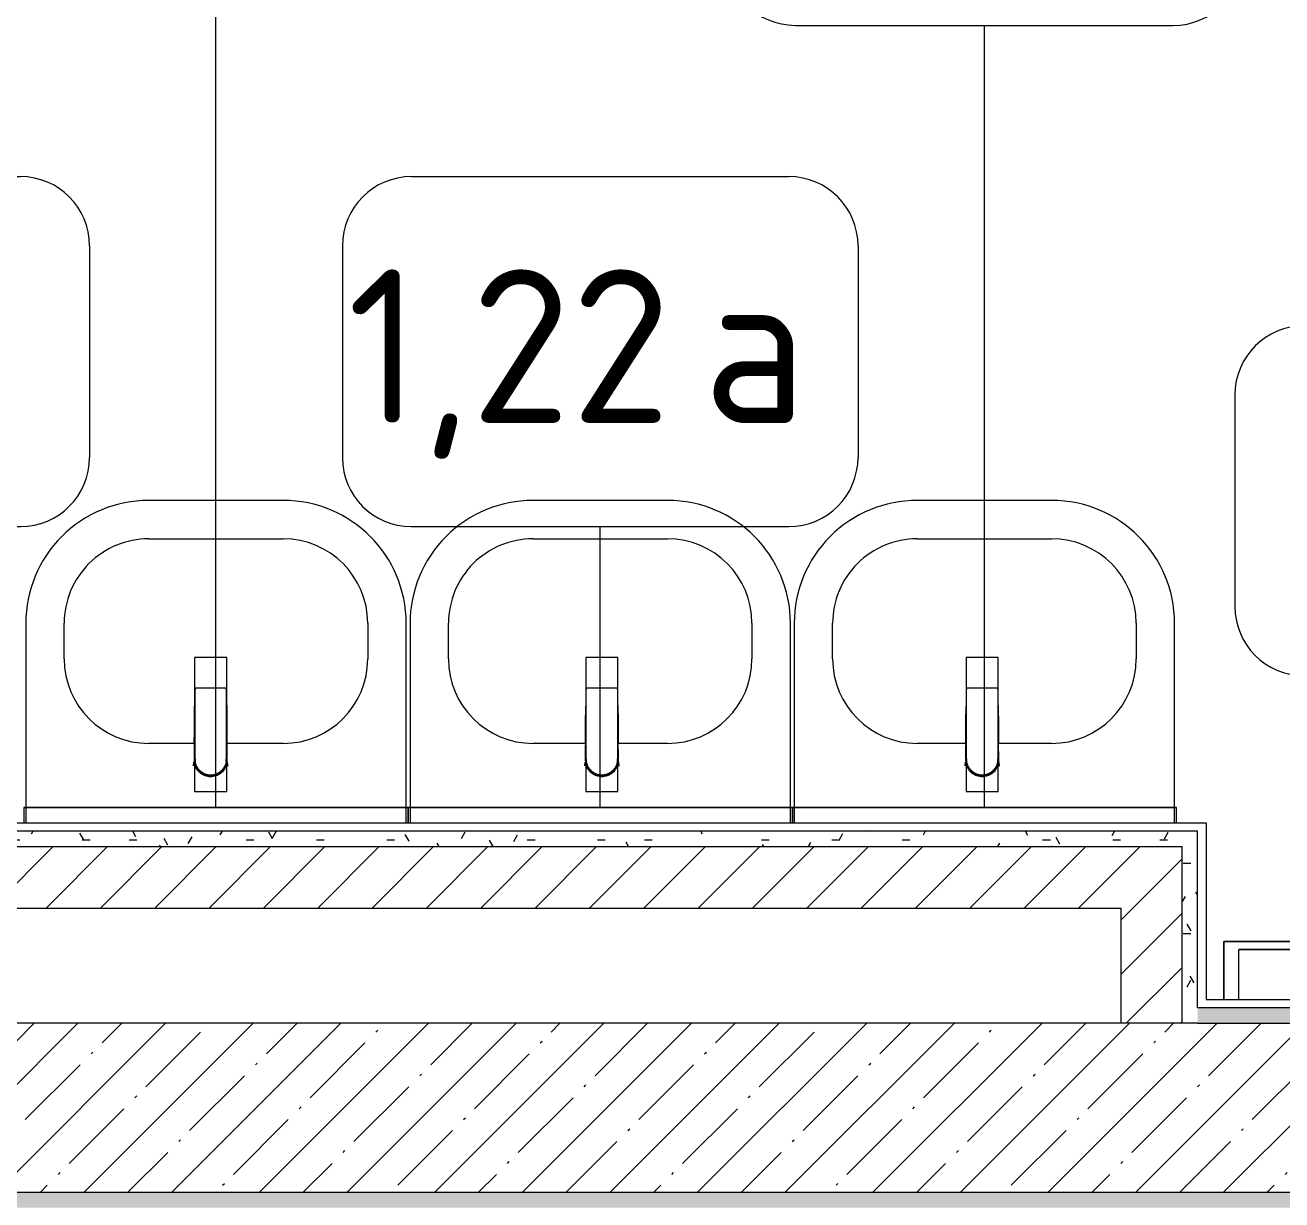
# Model space of a CAD drawing. Header units: millimetres. Extents: x 957 to 67880, y -2706 to 27400.
# Drawn here: x 56605 to 58240, y 5170 to 6700 of the extents above; entities that cross this region are included whole.
import ezdxf

# ---------------------------------------------------------------- set-up
doc = ezdxf.new("R2010")
doc.units = ezdxf.units.MM
for name, color, linetype, lineweight in [('0-1', 7, 'Continuous', 9), ('A-WALL', 7, 'Continuous', 9), ('I-FURN-IDEN', 7, 'Continuous', 9), ('I-WALL', 7, 'Continuous', 9)]:
    doc.layers.add(name, color=color, linetype=linetype, lineweight=lineweight)
for name, color, linetype, lineweight, true_color in [('A-WALL-1', 9, 'Continuous', 9, 0x808080), ('I-FURN-1', 9, 'Continuous', 9, 0x808080), ('P-SANR-FIXT-1', 9, 'Continuous', 13, 0x808080)]:
    doc.layers.add(name, color=color, linetype=linetype, lineweight=lineweight, true_color=true_color)
doc.styles.add('GOST Common_4', font='GOST_Common.ttf', dxfattribs={"height": 200})
pattern_1 = [(45, (-57529.54, 0), (-35.35534, 35.35534), [])]
pattern_2 = [(0, (-57529.542, 0), (121.92, 30.48), [10.058, -81.382, 10.058, -81.382, -487.68]), (0, (-57529.542, 0), (121.92, 30.48), [-182.88, 10.058, -172.822, 10.058, -81.382, -213.36]), (0, (-57529.542, 0), (121.92, 30.48), [-457.2, 10.058, -50.902, 10.058, -142.342]), (120, (-57483.822, 15.24), (-87.356454, 90.345817), [10.058, -81.382, 10.058, -81.382, -487.68]), (120, (-57483.822, 15.24), (-87.356454, 90.345817), [-182.88, 10.058, -172.822, 10.058, -81.382, -213.36]), (120, (-57483.822, 15.24), (-87.356454, 90.345817), [-457.2, 10.058, -50.902, 10.058, -142.342]), (240, (-57468.582, 76.2), (-34.563546, -120.825817), [10.058, -81.382, 10.058, -81.382, -487.68]), (240, (-57468.582, 76.2), (-34.563546, -120.825817), [-182.88, 10.058, -172.822, 10.058, -81.382, -213.36]), (240, (-57468.582, 76.2), (-34.563546, -120.825817), [-457.2, 10.058, -50.902, 10.058, -142.342])]

# ---------------------------------------------------------------- blocks, each defined once
blk = doc.blocks.new('Вешалка - 1_25-26509708-План расстановки мебели и оборудования 3 этажа в осях 23-33')
at = {"layer": 'I-FURN-1'}
for p, q in [((350, 55), (-350, 55)), ((-350, 55), (-350, -20.6)), ((-350, -20.6), (-350, 55)), ((-350, 55), (349.6, 55)), ((350, -20.6), (350, 55)), ((350, 55), (350, -20.6)), ((-330.4, -20.6), (-330.4, 44.4)), ((-330.4, -20.6), (-330.4, 44.4)), ((-330.4, 44.4), (330.2, 44.4)), ((330.2, 44.4), (-330.4, 44.4)), ((330.2, 44.4), (330.2, -20.6)), ((330.2, -20.6), (330.2, 44.4))]:
    blk.add_line(p, q, dxfattribs=at)
blk = doc.blocks.new('зеркало круглое500д - 1_22а зеркало круглое d500-30453653-План расстановки мебели и оборудования 3 этажа в осях 23-33')
at = {"layer": 'I-FURN-1'}
for p, q in [((-250, 0), (-250, -20)), ((250, -20), (250, 0)), ((-250, -20), (250, -20)), ((250, -20), (-250, -20))]:
    blk.add_line(p, q, dxfattribs=at)
blk = doc.blocks.new('зеркало круглое500д - 1_22а зеркало круглое d500-V172-План расстановки мебели и оборудования 3 этажа в осях 23-33')
at = {"layer": 'I-FURN-1'}
for p, q in [((-250, 0), (-250, -20)), ((250, -20), (250, 0)), ((-250, -20), (250, -20)), ((250, -20), (-250, -20))]:
    blk.add_line(p, q, dxfattribs=at)
blk = doc.blocks.new('Раковина Roca Debba 50x42 - гибкая подводка_ 640х550х165 PN6_3_ ХВ_ГВ накидная гайка BP DN15_ К-гл_кон_ П DN 50-30803987-План расстановки мебели и оборудования 3 этажа в осях 23-33')
at = {"layer": 'P-SANR-FIXT-1'}
for p, q in [((-255, -0.2), (-255, -20.2)), ((240, -20.2), (240, -0.2)), ((-255, -20.2), (-255, -260)), ((240, -260), (240, -20.2)), ((-95, -103.6), (-25.6, -103.6)), ((16.4, -103.6), (80, -103.6)), ((-205, -260), (-205, -213.6)), ((190, -213.6), (190, -260)), ((80, -370), (-95, -370)), ((-95, -420), (80, -420))]:
    blk.add_line(p, q, dxfattribs=at)
for centre, radius, start, end in [((-95, -213.6), 110, 90, 180), ((80, -213.6), 110, 0, 90), ((-95, -260), 160, 180, 270), ((-95, -260), 110, 180, 270), ((80, -260), 160, 270, 0), ((80, -260), 110, 270, 0)]:
    blk.add_arc(centre, radius, start, end, dxfattribs=at)
blk = doc.blocks.new('Раковина Roca Debba 50x42 - гибкая подводка_ 640х550х165 PN6_3_ ХВ_ГВ накидная гайка BP DN15_ К-гл_кон_ П DN 50-V222-План расстановки мебели и оборудования 3 этажа в осях 23-33')
at = {"layer": 'P-SANR-FIXT-1'}
for p, q in [((-255, -0.2), (-255, -20.2)), ((240, -20.2), (240, -0.2)), ((-255, -20.2), (-255, -260)), ((240, -260), (240, -20.2)), ((-95, -103.6), (-30.6, -103.6)), ((11.4, -103.6), (80, -103.6)), ((-205, -260), (-205, -213.6)), ((190, -213.6), (190, -260)), ((80, -370), (-95, -370)), ((-95, -420), (80, -420))]:
    blk.add_line(p, q, dxfattribs=at)
for centre, radius, start, end in [((-95, -213.6), 110, 90, 180), ((80, -213.6), 110, 0, 90), ((-95, -260), 160, 180, 270), ((-95, -260), 110, 180, 270), ((80, -260), 160, 270, 0), ((80, -260), 110, 270, 0)]:
    blk.add_arc(centre, radius, start, end, dxfattribs=at)
blk = doc.blocks.new('Раковина Roca Debba 50x42 - гибкая подводка_ 640х550х165 PN6_3_ ХВ_ГВ накидная гайка BP DN15_ К-гл_кон_ П DN 50-V223-План расстановки мебели и оборудования 3 этажа в осях 23-33')
at = {"layer": 'P-SANR-FIXT-1'}
for p, q in [((-255, -0.2), (-255, -20.2)), ((240, -20.2), (240, -0.2)), ((-255, -20.2), (-255, -260)), ((240, -260), (240, -20.2)), ((-95, -103.6), (-21.6, -103.6)), ((20.9, -103.6), (80, -103.6)), ((-205, -260), (-205, -213.6)), ((190, -213.6), (190, -260)), ((80, -370), (-95, -370)), ((-95, -420), (80, -420))]:
    blk.add_line(p, q, dxfattribs=at)
for centre, radius, start, end in [((-95, -213.6), 110, 90, 180), ((80, -213.6), 110, 0, 90), ((-95, -260), 160, 180, 270), ((-95, -260), 110, 180, 270), ((80, -260), 160, 270, 0), ((80, -260), 110, 270, 0)]:
    blk.add_arc(centre, radius, start, end, dxfattribs=at)
blk = doc.blocks.new('смеситель для раковины - Default-V225-План расстановки мебели и оборудования 3 этажа в осях 23-33')
at = {"layer": '0-1'}
for p, q in [((21, 151.6), (-21, 151.6)), ((20.3, 111.8), (-20.3, 111.8)), ((-20.7, 17.2), (-20.7, 16.7)), ((-20.3, 19.4), (-20.3, 15.8)), ((20.3, 15.8), (20.3, 19.4)), ((20.8, 16.7), (20.8, 17.2)), ((-22.2, 10.7), (-21.7, 15.4)), ((21.7, 15.4), (22.2, 10))]:
    blk.add_line(p, q, dxfattribs=at)
at = {"layer": '0-1', "flags": 128}
for points in [[(-21, 151.3), (-21, 147.9), (-21, 145.7), (-21, 145.2), (-21, 144.9), (-21, 144.8), (-21, 144.7), (-21, 144.7)], [(21, 89.1), (21, 88.6), (21, 88.3), (21, 88.3)]]:
    blk.add_lwpolyline(points, dxfattribs=at)
at = {"layer": 'P-SANR-FIXT-1'}
for p, q in [((21, 151.6), (-21, 151.6)), ((-21, 151.6), (-21, -23)), ((21, -23), (21, 151.6)), ((-20.3, 111.8), (-20.3, 111.8)), ((-20.3, 111.8), (-20.3, 109.7)), ((20.3, 109.7), (20.3, 111.8)), ((20.3, 111.8), (20.3, 111.8)), ((21.3, 15.1), (21.1, 17.1)), ((21.1, 17.1), (21.3, 15.1)), ((-21, -23), (21, -23))]:
    blk.add_line(p, q, dxfattribs=at)
at = {"layer": 'P-SANR-FIXT-1', "flags": 128}
for points in [[(-21, 144), (-21, 91), (-21, 37.9)], [(21, 37.9), (21, 91), (21, 144)], [(-20.3, 19.4), (-20.3, 60.2), (-20.3, 109.7)], [(20.3, 109.7), (20.3, 60.2), (20.3, 19.4)], [(21, 17.1), (21, 22.3), (21, 27.5), (21, 32.7), (21, 37.9)], [(-20.3, 15.8), (-20.3, 17.1), (-20.3, 18.4)], [(20.3, 18.4), (20.3, 17.1), (20.3, 15.8)], [(21, 15.1), (21, 15.6), (21, 16.1), (21, 16.6), (21, 17.1)]]:
    blk.add_lwpolyline(points, dxfattribs=at)
at = {"layer": 'P-SANR-FIXT-1'}
for centre, major_axis, ratio, start_param, end_param in [((-9809.3, 72.1), (-9788.3, 0.5), 0.986286, 3.135948, 3.138103), ((0, 17.2), (20.8, 0), 0.98634, 3.060685, 3.141593), ((0, 17.2), (20.8, 0), 0.98634, 3.141593, 3.395551), ((0, 17.2), (-20.8, 0), 0.98634, 2.887544, 3.141593), ((0, 17.2), (20.8, 0), 0.98634, 0, 0.080911), ((0, 17.2), (20.8, 0), 0.98634, 3.707105, 3.769911), ((0, 17.2), (20.8, 0), 0.98634, 5.654867, 5.717635), ((0, 17.2), (20.8, 0), 0.98634, 4.154533, 5.270098)]:
    blk.add_ellipse(centre, major_axis=major_axis, ratio=ratio, start_param=start_param, end_param=end_param, dxfattribs=at)
for points, knots in [([(-21, 151.6), (-21, 151.7), (-21, 151.5), (-21, 150.5), (-21, 148.7), (-21, 146.9), (-21, 145.2), (-21, 144.4), (-21, 144)], [0.4444444, 0.4444444, 0.4444444, 0.4444444, 0.5555556, 0.6666667, 0.7777778, 0.8888889, 0.9444444, 1, 1, 1, 1]), ([(21, 144), (21, 144.4), (21, 145.2), (21, 146.9), (21, 148.7), (21, 150.5), (21, 151.5), (21, 151.7), (21, 151.6)], [0, 0, 0, 0, 0.0555556, 0.1111111, 0.2222222, 0.3333333, 0.4444444, 0.5555556, 0.5555556, 0.5555556, 0.5555556]), ([(-21.3, 38.9), (-21.3, 39.6), (-21.2, 41.1), (-21.2, 44.2), (-21.2, 48.8), (-21.1, 54.3), (-21.1, 59.3), (-21.1, 63.2), (-21.1, 66.1), (-21.1, 68.8), (-21.1, 72.5), (-21, 78.9), (-21, 84.5), (-21, 88.1)], [0.5862751, 0.5862751, 0.5862751, 0.5862751, 0.625, 0.6666667, 0.7083333, 0.75, 0.7916667, 0.8125, 0.8333333, 0.8541667, 0.875, 0.9166667, 1, 1, 1, 1]), ([(21, 88.1), (21, 84.5), (21, 78.9), (21.1, 72.5), (21.1, 68.8), (21.1, 66.1), (21.1, 63.2), (21.1, 59.3), (21.2, 54.3), (21.2, 48.8), (21.2, 44.2), (21.3, 41.1), (21.3, 39.6), (21.3, 38.9)], [0, 0, 0, 0, 0.0833333, 0.125, 0.1458333, 0.1666667, 0.1875, 0.2083333, 0.25, 0.2916667, 0.3333333, 0.375, 0.4137249, 0.4137249, 0.4137249, 0.4137249]), ([(-21.1, 17.1), (-21.2, 16.5), (-21.2, 16), (-21.3, 15.4), (-21.3, 15.4)], [0, 0, 0, 0, 0.1, 0.1032771, 0.1032771, 0.1032771, 0.1032771]), ([(20.3, 19.4), (20.3, 18.2), (20.2, 15.9), (19.3, 12.3), (18, 9.6), (16.8, 7.5), (15.7, 6), (14.5, 4.7), (12.8, 3), (10.4, 1.2), (7.1, -0.4), (2.4, -1.7), (-2.5, -1.7), (-7.1, -0.4), (-10.9, 1.5), (-13.6, 3.7), (-15.4, 5.7), (-16.5, 7.1), (-17.7, 9), (-18.9, 11.5), (-20, 15), (-20.3, 17.7), (-20.3, 19.4)], [0, 0, 0, 0, 0.055556, 0.111111, 0.166667, 0.194444, 0.222222, 0.25, 0.277778, 0.333333, 0.388889, 0.444444, 0.555556, 0.611111, 0.666667, 0.75, 0.770833, 0.791667, 0.833333, 0.875, 0.916667, 1, 1, 1, 1]), ([(21.1, 17.1), (21.1, 16.7), (21.2, 16.1), (21.3, 15.6), (21.3, 15.3)], [0, 0, 0, 0, 0.0625, 0.1032634, 0.1032634, 0.1032634, 0.1032634]), ([(21, 15.1), (20.9, 14), (20.5, 11.7), (19.3, 8.5), (17.6, 5.5), (14.8, 1.9), (11.1, -0.9), (6.8, -2.8), (3.4, -3.6), (0, -3.8), (-4.5, -3.5), (-10.1, -1.7), (-14.7, 1.9), (-17.6, 5.5), (-19.3, 8.4), (-20.5, 11.7), (-20.9, 13.9), (-21, 15)], [0, 0, 0, 0, 0.055556, 0.111111, 0.166667, 0.222222, 0.333333, 0.388889, 0.444444, 0.5, 0.555556, 0.666667, 0.777778, 0.833333, 0.888889, 0.944444, 1, 1, 1, 1]), ([(20.3, 15.8), (20.3, 13.7), (19.8, 10.7), (17.9, 6.9), (16.3, 4.7), (14.8, 3.1), (13, 1.5), (11.1, 0.2), (9, -0.8), (7.3, -1.5), (5.5, -2), (3.6, -2.4), (1.4, -2.7), (-0.9, -2.7), (-3.3, -2.5), (-5.5, -2), (-7.7, -1.3), (-9.8, -0.4), (-11.7, 0.6), (-13.5, 1.9), (-15.1, 3.4), (-16.9, 5.4), (-19.5, 9.5), (-20.3, 13.2), (-20.3, 15.8)], [0, 0, 0, 0, 0.111111, 0.166667, 0.222222, 0.25, 0.277778, 0.333333, 0.361111, 0.388889, 0.416667, 0.444444, 0.479167, 0.513889, 0.548611, 0.583333, 0.618056, 0.652778, 0.6875, 0.722222, 0.756944, 0.791667, 0.861111, 1, 1, 1, 1])]:
    blk.add_open_spline(points, degree=3, knots=knots, dxfattribs=at)
for points in [[(21, 37.9), (21, 36.1), (21, 32.7), (21.1, 27.5), (21.1, 22.3), (21.1, 18.8), (21.1, 17.1)], [(-21.1, 17.1), (-21.1, 16.7), (-21.1, 16), (-21, 15.3), (-21, 15)], [(21.1, 17.1), (21.1, 16.7), (21.1, 16.1), (21, 15.4), (21, 15.1)], [(21.3, 15.3), (21.2, 15.9), (21.2, 16.5), (21.1, 17.1)]]:
    blk.add_open_spline(points, degree=3, dxfattribs=at)
blk = doc.blocks.new('смеситель для раковины - Default-V226-План расстановки мебели и оборудования 3 этажа в осях 23-33')
at = {"layer": '0-1'}
for p, q in [((21, 151.6), (-21, 151.6)), ((20.3, 111.8), (-20.3, 111.8)), ((-20.7, 17.2), (-20.7, 16.7)), ((-20.3, 19.4), (-20.3, 15.8)), ((20.3, 15.8), (20.3, 19.4)), ((20.8, 16.7), (20.8, 17.2)), ((-22.2, 10.7), (-21.7, 15.4)), ((21.7, 15.4), (22.2, 10))]:
    blk.add_line(p, q, dxfattribs=at)
at = {"layer": '0-1', "flags": 128}
for points in [[(-21, 151.3), (-21, 147.9), (-21, 145.7), (-21, 145.2), (-21, 144.9), (-21, 144.8), (-21, 144.7), (-21, 144.7)], [(21, 89.1), (21, 88.6), (21, 88.3), (21, 88.3)]]:
    blk.add_lwpolyline(points, dxfattribs=at)
at = {"layer": 'P-SANR-FIXT-1'}
for p, q in [((21, 151.6), (-21, 151.6)), ((-21, 151.6), (-21, -23)), ((21, -23), (21, 151.6)), ((-20.3, 111.8), (-20.3, 111.8)), ((-20.3, 111.8), (-20.3, 109.7)), ((20.3, 109.7), (20.3, 111.8)), ((20.3, 111.8), (20.3, 111.8)), ((21.3, 15.1), (21.1, 17.1)), ((21.1, 17.1), (21.3, 15.1)), ((-21, -23), (21, -23))]:
    blk.add_line(p, q, dxfattribs=at)
at = {"layer": 'P-SANR-FIXT-1', "flags": 128}
for points in [[(-21, 144), (-21, 91), (-21, 37.9)], [(21, 37.9), (21, 91), (21, 144)], [(-20.3, 19.4), (-20.3, 60.2), (-20.3, 109.7)], [(20.3, 109.7), (20.3, 60.2), (20.3, 19.4)], [(21, 17.1), (21, 22.3), (21, 27.5), (21, 32.7), (21, 37.9)], [(-20.3, 15.8), (-20.3, 17.1), (-20.3, 18.4)], [(20.3, 18.4), (20.3, 17.1), (20.3, 15.8)], [(21, 15.1), (21, 15.6), (21, 16.1), (21, 16.6), (21, 17.1)]]:
    blk.add_lwpolyline(points, dxfattribs=at)
at = {"layer": 'P-SANR-FIXT-1'}
for centre, major_axis, ratio, start_param, end_param in [((-9809.3, 72.1), (-9788.3, 0.5), 0.986286, 3.135948, 3.138103), ((0, 17.2), (20.8, 0), 0.98634, 3.060685, 3.141593), ((0, 17.2), (20.8, 0), 0.98634, 3.141593, 3.395551), ((0, 17.2), (-20.8, 0), 0.98634, 2.887544, 3.141593), ((0, 17.2), (20.8, 0), 0.98634, 0, 0.080911), ((0, 17.2), (20.8, 0), 0.98634, 3.707105, 3.769911), ((0, 17.2), (20.8, 0), 0.98634, 5.654867, 5.717635), ((0, 17.2), (20.8, 0), 0.98634, 4.154533, 5.270098)]:
    blk.add_ellipse(centre, major_axis=major_axis, ratio=ratio, start_param=start_param, end_param=end_param, dxfattribs=at)
for points, knots in [([(-21, 151.6), (-21, 151.7), (-21, 151.5), (-21, 150.5), (-21, 148.7), (-21, 146.9), (-21, 145.2), (-21, 144.4), (-21, 144)], [0.4444444, 0.4444444, 0.4444444, 0.4444444, 0.5555556, 0.6666667, 0.7777778, 0.8888889, 0.9444444, 1, 1, 1, 1]), ([(21, 144), (21, 144.4), (21, 145.2), (21, 146.9), (21, 148.7), (21, 150.5), (21, 151.5), (21, 151.7), (21, 151.6)], [0, 0, 0, 0, 0.0555556, 0.1111111, 0.2222222, 0.3333333, 0.4444444, 0.5555556, 0.5555556, 0.5555556, 0.5555556]), ([(-21.3, 38.9), (-21.3, 39.6), (-21.2, 41.1), (-21.2, 44.2), (-21.2, 48.8), (-21.1, 54.3), (-21.1, 59.3), (-21.1, 63.2), (-21.1, 66.1), (-21.1, 68.8), (-21.1, 72.5), (-21, 78.9), (-21, 84.5), (-21, 88.1)], [0.5862751, 0.5862751, 0.5862751, 0.5862751, 0.625, 0.6666667, 0.7083333, 0.75, 0.7916667, 0.8125, 0.8333333, 0.8541667, 0.875, 0.9166667, 1, 1, 1, 1]), ([(21, 88.1), (21, 84.5), (21, 78.9), (21.1, 72.5), (21.1, 68.8), (21.1, 66.1), (21.1, 63.2), (21.1, 59.3), (21.2, 54.3), (21.2, 48.8), (21.2, 44.2), (21.3, 41.1), (21.3, 39.6), (21.3, 38.9)], [0, 0, 0, 0, 0.0833333, 0.125, 0.1458333, 0.1666667, 0.1875, 0.2083333, 0.25, 0.2916667, 0.3333333, 0.375, 0.4137249, 0.4137249, 0.4137249, 0.4137249]), ([(-21.1, 17.1), (-21.2, 16.5), (-21.2, 16), (-21.3, 15.4), (-21.3, 15.4)], [0, 0, 0, 0, 0.1, 0.1032771, 0.1032771, 0.1032771, 0.1032771]), ([(20.3, 19.4), (20.3, 18.2), (20.2, 15.9), (19.3, 12.3), (18, 9.6), (16.8, 7.5), (15.7, 6), (14.5, 4.7), (12.8, 3), (10.4, 1.2), (7.1, -0.4), (2.4, -1.7), (-2.5, -1.7), (-7.1, -0.4), (-10.9, 1.5), (-13.6, 3.7), (-15.4, 5.7), (-16.5, 7.1), (-17.7, 9), (-18.9, 11.5), (-20, 15), (-20.3, 17.7), (-20.3, 19.4)], [0, 0, 0, 0, 0.055556, 0.111111, 0.166667, 0.194444, 0.222222, 0.25, 0.277778, 0.333333, 0.388889, 0.444444, 0.555556, 0.611111, 0.666667, 0.75, 0.770833, 0.791667, 0.833333, 0.875, 0.916667, 1, 1, 1, 1]), ([(21.1, 17.1), (21.1, 16.7), (21.2, 16.1), (21.3, 15.6), (21.3, 15.3)], [0, 0, 0, 0, 0.0625, 0.1032634, 0.1032634, 0.1032634, 0.1032634]), ([(21, 15.1), (20.9, 14), (20.5, 11.7), (19.3, 8.5), (17.6, 5.5), (14.8, 1.9), (11.1, -0.9), (6.8, -2.8), (3.4, -3.6), (0, -3.8), (-4.5, -3.5), (-10.1, -1.7), (-14.7, 1.9), (-17.6, 5.5), (-19.3, 8.4), (-20.5, 11.7), (-20.9, 13.9), (-21, 15)], [0, 0, 0, 0, 0.055556, 0.111111, 0.166667, 0.222222, 0.333333, 0.388889, 0.444444, 0.5, 0.555556, 0.666667, 0.777778, 0.833333, 0.888889, 0.944444, 1, 1, 1, 1]), ([(20.3, 15.8), (20.3, 13.7), (19.8, 10.7), (17.9, 6.9), (16.3, 4.7), (14.8, 3.1), (13, 1.5), (11.1, 0.2), (9, -0.8), (7.3, -1.5), (5.5, -2), (3.6, -2.4), (1.4, -2.7), (-0.9, -2.7), (-3.3, -2.5), (-5.5, -2), (-7.7, -1.3), (-9.8, -0.4), (-11.7, 0.6), (-13.5, 1.9), (-15.1, 3.4), (-16.9, 5.4), (-19.5, 9.5), (-20.3, 13.2), (-20.3, 15.8)], [0, 0, 0, 0, 0.111111, 0.166667, 0.222222, 0.25, 0.277778, 0.333333, 0.361111, 0.388889, 0.416667, 0.444444, 0.479167, 0.513889, 0.548611, 0.583333, 0.618056, 0.652778, 0.6875, 0.722222, 0.756944, 0.791667, 0.861111, 1, 1, 1, 1])]:
    blk.add_open_spline(points, degree=3, knots=knots, dxfattribs=at)
for points in [[(21, 37.9), (21, 36.1), (21, 32.7), (21.1, 27.5), (21.1, 22.3), (21.1, 18.8), (21.1, 17.1)], [(-21.1, 17.1), (-21.1, 16.7), (-21.1, 16), (-21, 15.3), (-21, 15)], [(21.1, 17.1), (21.1, 16.7), (21.1, 16.1), (21, 15.4), (21, 15.1)], [(21.3, 15.3), (21.2, 15.9), (21.2, 16.5), (21.1, 17.1)]]:
    blk.add_open_spline(points, degree=3, dxfattribs=at)
blk = doc.blocks.new('смеситель для раковины - Default-V227-План расстановки мебели и оборудования 3 этажа в осях 23-33')
at = {"layer": '0-1'}
for p, q in [((21, 151.6), (-21, 151.6)), ((20.3, 111.8), (-20.3, 111.8)), ((-20.7, 17.2), (-20.7, 16.7)), ((-20.3, 19.4), (-20.3, 15.8)), ((20.3, 15.8), (20.3, 19.4)), ((20.8, 16.7), (20.8, 17.2)), ((-22.2, 10.7), (-21.7, 15.4)), ((21.7, 15.4), (22.2, 10))]:
    blk.add_line(p, q, dxfattribs=at)
at = {"layer": '0-1', "flags": 128}
for points in [[(-21, 151.3), (-21, 147.9), (-21, 145.7), (-21, 145.2), (-21, 144.9), (-21, 144.8), (-21, 144.7), (-21, 144.7)], [(21, 89.1), (21, 88.6), (21, 88.3), (21, 88.3)]]:
    blk.add_lwpolyline(points, dxfattribs=at)
at = {"layer": 'P-SANR-FIXT-1'}
for p, q in [((21, 151.6), (-21, 151.6)), ((-21, 151.6), (-21, -23)), ((21, -23), (21, 151.6)), ((-20.3, 111.8), (-20.3, 111.8)), ((-20.3, 111.8), (-20.3, 109.7)), ((20.3, 109.7), (20.3, 111.8)), ((20.3, 111.8), (20.3, 111.8)), ((21.3, 15.1), (21.1, 17.1)), ((21.1, 17.1), (21.3, 15.1)), ((-21, -23), (21, -23))]:
    blk.add_line(p, q, dxfattribs=at)
at = {"layer": 'P-SANR-FIXT-1', "flags": 128}
for points in [[(-21, 144), (-21, 91), (-21, 37.9)], [(21, 37.9), (21, 91), (21, 144)], [(-20.3, 19.4), (-20.3, 60.2), (-20.3, 109.7)], [(20.3, 109.7), (20.3, 60.2), (20.3, 19.4)], [(21, 17.1), (21, 22.3), (21, 27.5), (21, 32.7), (21, 37.9)], [(-20.3, 15.8), (-20.3, 17.1), (-20.3, 18.4)], [(20.3, 18.4), (20.3, 17.1), (20.3, 15.8)], [(21, 15.1), (21, 15.6), (21, 16.1), (21, 16.6), (21, 17.1)]]:
    blk.add_lwpolyline(points, dxfattribs=at)
at = {"layer": 'P-SANR-FIXT-1'}
for centre, major_axis, ratio, start_param, end_param in [((-9809.3, 72.1), (-9788.3, 0.5), 0.986286, 3.135948, 3.138103), ((0, 17.2), (20.8, 0), 0.98634, 3.060685, 3.141593), ((0, 17.2), (20.8, 0), 0.98634, 3.141593, 3.395551), ((0, 17.2), (-20.8, 0), 0.98634, 2.887544, 3.141593), ((0, 17.2), (20.8, 0), 0.98634, 0, 0.080911), ((0, 17.2), (20.8, 0), 0.98634, 3.707105, 3.769911), ((0, 17.2), (20.8, 0), 0.98634, 5.654867, 5.717635), ((0, 17.2), (20.8, 0), 0.98634, 4.154533, 5.270098)]:
    blk.add_ellipse(centre, major_axis=major_axis, ratio=ratio, start_param=start_param, end_param=end_param, dxfattribs=at)
for points, knots in [([(-21, 151.6), (-21, 151.7), (-21, 151.5), (-21, 150.5), (-21, 148.7), (-21, 146.9), (-21, 145.2), (-21, 144.4), (-21, 144)], [0.4444444, 0.4444444, 0.4444444, 0.4444444, 0.5555556, 0.6666667, 0.7777778, 0.8888889, 0.9444444, 1, 1, 1, 1]), ([(21, 144), (21, 144.4), (21, 145.2), (21, 146.9), (21, 148.7), (21, 150.5), (21, 151.5), (21, 151.7), (21, 151.6)], [0, 0, 0, 0, 0.0555556, 0.1111111, 0.2222222, 0.3333333, 0.4444444, 0.5555556, 0.5555556, 0.5555556, 0.5555556]), ([(-21.3, 38.9), (-21.3, 39.6), (-21.2, 41.1), (-21.2, 44.2), (-21.2, 48.8), (-21.1, 54.3), (-21.1, 59.3), (-21.1, 63.2), (-21.1, 66.1), (-21.1, 68.8), (-21.1, 72.5), (-21, 78.9), (-21, 84.5), (-21, 88.1)], [0.5862751, 0.5862751, 0.5862751, 0.5862751, 0.625, 0.6666667, 0.7083333, 0.75, 0.7916667, 0.8125, 0.8333333, 0.8541667, 0.875, 0.9166667, 1, 1, 1, 1]), ([(21, 88.1), (21, 84.5), (21, 78.9), (21.1, 72.5), (21.1, 68.8), (21.1, 66.1), (21.1, 63.2), (21.1, 59.3), (21.2, 54.3), (21.2, 48.8), (21.2, 44.2), (21.3, 41.1), (21.3, 39.6), (21.3, 38.9)], [0, 0, 0, 0, 0.0833333, 0.125, 0.1458333, 0.1666667, 0.1875, 0.2083333, 0.25, 0.2916667, 0.3333333, 0.375, 0.4137249, 0.4137249, 0.4137249, 0.4137249]), ([(-21.1, 17.1), (-21.2, 16.5), (-21.2, 16), (-21.3, 15.4), (-21.3, 15.4)], [0, 0, 0, 0, 0.1, 0.1032771, 0.1032771, 0.1032771, 0.1032771]), ([(20.3, 19.4), (20.3, 18.2), (20.2, 15.9), (19.3, 12.3), (18, 9.6), (16.8, 7.5), (15.7, 6), (14.5, 4.7), (12.8, 3), (10.4, 1.2), (7.1, -0.4), (2.4, -1.7), (-2.5, -1.7), (-7.1, -0.4), (-10.9, 1.5), (-13.6, 3.7), (-15.4, 5.7), (-16.5, 7.1), (-17.7, 9), (-18.9, 11.5), (-20, 15), (-20.3, 17.7), (-20.3, 19.4)], [0, 0, 0, 0, 0.055556, 0.111111, 0.166667, 0.194444, 0.222222, 0.25, 0.277778, 0.333333, 0.388889, 0.444444, 0.555556, 0.611111, 0.666667, 0.75, 0.770833, 0.791667, 0.833333, 0.875, 0.916667, 1, 1, 1, 1]), ([(21.1, 17.1), (21.1, 16.7), (21.2, 16.1), (21.3, 15.6), (21.3, 15.3)], [0, 0, 0, 0, 0.0625, 0.1032634, 0.1032634, 0.1032634, 0.1032634]), ([(21, 15.1), (20.9, 14), (20.5, 11.7), (19.3, 8.5), (17.6, 5.5), (14.8, 1.9), (11.1, -0.9), (6.8, -2.8), (3.4, -3.6), (0, -3.8), (-4.5, -3.5), (-10.1, -1.7), (-14.7, 1.9), (-17.6, 5.5), (-19.3, 8.4), (-20.5, 11.7), (-20.9, 13.9), (-21, 15)], [0, 0, 0, 0, 0.055556, 0.111111, 0.166667, 0.222222, 0.333333, 0.388889, 0.444444, 0.5, 0.555556, 0.666667, 0.777778, 0.833333, 0.888889, 0.944444, 1, 1, 1, 1]), ([(20.3, 15.8), (20.3, 13.7), (19.8, 10.7), (17.9, 6.9), (16.3, 4.7), (14.8, 3.1), (13, 1.5), (11.1, 0.2), (9, -0.8), (7.3, -1.5), (5.5, -2), (3.6, -2.4), (1.4, -2.7), (-0.9, -2.7), (-3.3, -2.5), (-5.5, -2), (-7.7, -1.3), (-9.8, -0.4), (-11.7, 0.6), (-13.5, 1.9), (-15.1, 3.4), (-16.9, 5.4), (-19.5, 9.5), (-20.3, 13.2), (-20.3, 15.8)], [0, 0, 0, 0, 0.111111, 0.166667, 0.222222, 0.25, 0.277778, 0.333333, 0.361111, 0.388889, 0.416667, 0.444444, 0.479167, 0.513889, 0.548611, 0.583333, 0.618056, 0.652778, 0.6875, 0.722222, 0.756944, 0.791667, 0.861111, 1, 1, 1, 1])]:
    blk.add_open_spline(points, degree=3, knots=knots, dxfattribs=at)
for points in [[(21, 37.9), (21, 36.1), (21, 32.7), (21.1, 27.5), (21.1, 22.3), (21.1, 18.8), (21.1, 17.1)], [(-21.1, 17.1), (-21.1, 16.7), (-21.1, 16), (-21, 15.3), (-21, 15)], [(21.1, 17.1), (21.1, 16.7), (21.1, 16.1), (21, 15.4), (21, 15.1)], [(21.3, 15.3), (21.2, 15.9), (21.2, 16.5), (21.1, 17.1)]]:
    blk.add_open_spline(points, degree=3, dxfattribs=at)
blk = doc.blocks.new('Марка_Мебель - В прямоуг_Balcon_Марка-25523697-План расстановки мебели и оборудования 3 этажа в осях 23-33')
at = {"layer": 'I-FURN-IDEN'}
for p, q in [((-2.455, 2.278), (2.455, 2.278)), ((-3.355, 1.378), (-3.355, -1.384)), ((3.355, 1.378), (3.355, -1.378)), ((-2.461, -2.278), (2.455, -2.278))]:
    blk.add_line(p, q, dxfattribs=at)
for centre, radius, start, end in [((-2.455, 1.378), 0.9, 90, 180), ((2.455, 1.378), 0.9, 0, 90), ((-2.461, -1.384), 0.893, 180, 270), ((2.455, -1.378), 0.9, 270, 0)]:
    blk.add_arc(centre, radius, start, end, dxfattribs=at)

msp = doc.modelspace()

# ---------------------------------------------------------------- hatches: boundary and pattern name
at = {"layer": 'I-WALL'}
h = msp.add_hatch(dxfattribs=at)
h.set_pattern_fill('FP_35', color=256, style=0, pattern_type=2)
h.set_pattern_definition(pattern_2)
h.paths.add_polyline_path([(55550.5, 5630), (58130.5, 5630), (58130.5, 5650), (55550.5, 5650)])
h = msp.add_hatch(dxfattribs=at)
h.set_pattern_fill('FP_5', color=256, style=0, pattern_type=2)
h.set_pattern_definition(pattern_1)
h.paths.add_polyline_path([(58017.7, 5550), (58030.5, 5550), (58030.5, 5630), (55530.5, 5630), (55530.5, 5550), (57858.7, 5550)])
h = msp.add_hatch(dxfattribs=at)
h.set_pattern_fill('FP_5', color=256, style=0, pattern_type=2)
h.set_pattern_definition(pattern_1)
h.paths.add_polyline_path([(58110.5, 5400), (58110.5, 5630), (58030.5, 5630), (58030.5, 5400)])
h = msp.add_hatch(dxfattribs=at)
h.set_pattern_fill('FP_35', color=256, style=0, pattern_type=2)
h.set_pattern_definition(pattern_2)
h.paths.add_polyline_path([(58130.5, 5400), (58130.5, 5630), (58110.5, 5629.4), (58110.5, 5400)])
h = msp.add_hatch(dxfattribs=at)
h.set_pattern_fill('FP_35', color=256, style=0, pattern_type=2)
h.set_pattern_definition(pattern_2)
h.paths.add_polyline_path([(61250.5, 5400), (61270.5, 5400), (61270.5, 5420), (60900.5, 5420), (60900.5, 5408), (60930.5, 5408), (60930.5, 5400), (61250.5, 5400)])
h.paths.add_polyline_path([(58164.5, 5400), (59820.5, 5400), (59820.5, 5408), (59850.5, 5408), (59850.5, 5420), (58130.5, 5420), (58130.5, 5400)])
h = msp.add_hatch(dxfattribs=at)
h.set_pattern_fill('FP_4', color=256, style=0, pattern_type=2)
h.set_pattern_definition([(45, (-57529.54, 0), (-57.024626, 57.024626), []), (45, (-57472.52, 0), (-57.024626, 57.024626), [100.806, -20.161, 3.353, -16.808])])
h.paths.add_polyline_path([(61720.5, 5180), (61800.5, 5180.9), (61800.5, 5400), (60900.5, 5400), (60900.5, 5180), (61367, 5180)])
h.paths.add_polyline_path([(58176.8, 5180), (59850.5, 5180), (59850.5, 5400), (54400.5, 5400), (54400.5, 5180), (57540.5, 5180)])
h = msp.add_hatch(dxfattribs=at)
h.set_pattern_fill('FP_35', color=256, style=0, pattern_type=2)
h.set_pattern_definition(pattern_2)
h.paths.add_polyline_path([(61747, 5160), (61760.5, 5160), (61760.5, 5180), (60930.5, 5180), (60930.5, 5172), (60900.5, 5172), (60900.5, 5160), (61720.5, 5160)])
h.paths.add_polyline_path([(61820.5, 5160), (61820.5, 5180), (61800.5, 5180), (61800.5, 5160)])
h.paths.add_polyline_path([(55631.6, 5160), (59850.5, 5160), (59850.5, 5172), (59820.5, 5172), (59820.5, 5180), (54380.5, 5180), (54380.5, 5160), (55253.2, 5160)])

# ---------------------------------------------------------------- linework, layer by layer
at = {"layer": 'A-WALL'}
for p, q in [((55530.5, 5630), (58110.5, 5630)), ((58130.5, 5400), (59820.5, 5400)), ((54400.5, 5180), (59820.5, 5180))]:
    msp.add_line(p, q, dxfattribs=at)
at = {"layer": 'A-WALL-1'}
for p, q in [((58130.5, 5650), (55550.5, 5650)), ((58130.5, 5420), (58130.5, 5650)), ((58110.5, 5400), (58110.5, 5630)), ((55530.5, 5550), (58030.5, 5550)), ((58030.5, 5550), (58030.5, 5400)), ((59850.5, 5420), (58130.5, 5420)), ((58130.5, 5400), (54400.5, 5400))]:
    msp.add_line(p, q, dxfattribs=at)
at = {"layer": 'I-FURN-IDEN'}
for p, q in [((56853.1, 5681), (56853.1, 6763.8)), ((57853.1, 5681), (57853.1, 6699.4)), ((57353.1, 5681), (57353.1, 6046.8))]:
    msp.add_line(p, q, dxfattribs=at)
at = {"layer": 'I-WALL'}
for p, q in [((55561.5, 5661), (58141.5, 5661)), ((58141.5, 5661), (58141.5, 5431)), ((58141.5, 5431), (59850.5, 5431))]:
    msp.add_line(p, q, dxfattribs=at)

# ---------------------------------------------------------------- block references
at = {"layer": 'I-FURN-1', "rotation": 180}
for name, p in [('зеркало круглое500д - 1_22а зеркало круглое d500-30453653-План расстановки мебели и оборудования 3 этажа в осях 23-33', (56853.1, 5661)), ('зеркало круглое500д - 1_22а зеркало круглое d500-30453653-План расстановки мебели и оборудования 3 этажа в осях 23-33', (57353.1, 5661)), ('зеркало круглое500д - 1_22а зеркало круглое d500-V172-План расстановки мебели и оборудования 3 этажа в осях 23-33', (57853.1, 5661))]:
    msp.add_blockref(name, p, dxfattribs=at)
at = {"layer": 'I-FURN-1'}
msp.add_blockref('Вешалка - 1_25-26509708-План расстановки мебели и оборудования 3 этажа в осях 23-33', (58514.5, 5451.6), dxfattribs=at)
at = {"layer": 'I-FURN-IDEN', "xscale": 99.99999999999993, "yscale": 99.99999999999993, "zscale": 99.99999999999993}
for p in [(57853.1, 6927.1), (56353.1, 6274.6), (57353.1, 6274.6), (58514.5, 6080.5)]:
    msp.add_blockref('Марка_Мебель - В прямоуг_Balcon_Марка-25523697-План расстановки мебели и оборудования 3 этажа в осях 23-33', p, dxfattribs=at)
at = {"layer": 'P-SANR-FIXT-1', "rotation": 180}
for name, p in [('Раковина Roca Debba 50x42 - гибкая подводка_ 640х550х165 PN6_3_ ХВ_ГВ накидная гайка BP DN15_ К-гл_кон_ П DN 50-V223-План расстановки мебели и оборудования 3 этажа в осях 23-33', (56845.6, 5660.8)), ('Раковина Roca Debba 50x42 - гибкая подводка_ 640х550х165 PN6_3_ ХВ_ГВ накидная гайка BP DN15_ К-гл_кон_ П DN 50-V222-План расстановки мебели и оборудования 3 этажа в осях 23-33', (57345.6, 5660.8)), ('Раковина Roca Debba 50x42 - гибкая подводка_ 640х550х165 PN6_3_ ХВ_ГВ накидная гайка BP DN15_ К-гл_кон_ П DN 50-30803987-План расстановки мебели и оборудования 3 этажа в осях 23-33', (57845.5, 5660.8))]:
    msp.add_blockref(name, p, dxfattribs=at)
at = {"layer": 'P-SANR-FIXT-1'}
for name, p in [('смеситель для раковины - Default-V227-План расстановки мебели и оборудования 3 этажа в осях 23-33', (56846.1, 5724.7)), ('смеситель для раковины - Default-V226-План расстановки мебели и оборудования 3 этажа в осях 23-33', (57355.2, 5724.7)), ('смеситель для раковины - Default-V225-План расстановки мебели и оборудования 3 этажа в осях 23-33', (57850.1, 5724.7))]:
    msp.add_blockref(name, p, dxfattribs=at)

# ---------------------------------------------------------------- texts
at = {"layer": 'I-FURN-IDEN', "char_height": 200, "attachment_point": 1, "style": 'GOST Common_4'}
for s, insert, width in [('1,22', (57024.1, 6381.6), 561.181), ('\\fGOST Common|b0|i0|c204|p34|;а', (57487.1, 6381.6), 200.422)]:
    msp.add_mtext(s, dxfattribs=dict(at, insert=insert, width=width))

doc.saveas('drawing.dxf')
